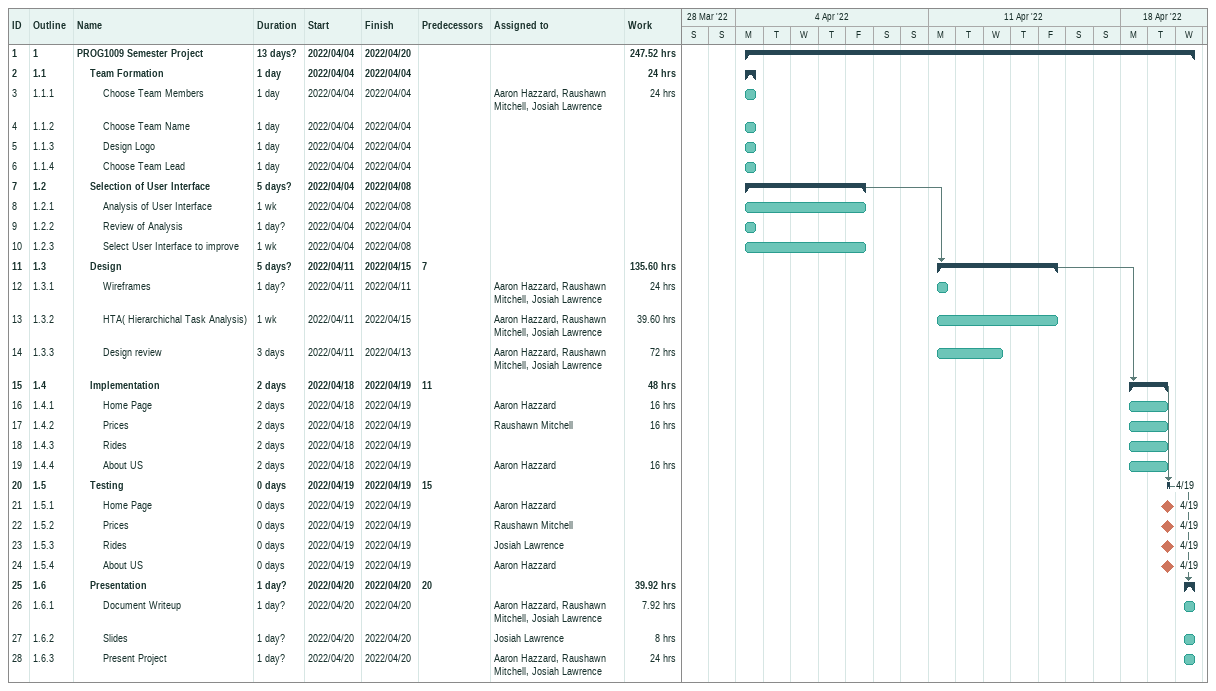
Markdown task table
| ID | WBS | Task | Duration | Start | Finish | Predecessors | Resources | Work (h) |
|---|---|---|---|---|---|---|---|---|
| 1 | 1 | **PROG1009 Semester Project** | 13d? | 2022-04-04 | 2022-04-20 |  |  | 247.52 |
| 2 | 1.1 | **Team Formation** | 1d | 2022-04-04 | 2022-04-04 |  |  | 24 |
| 3 | 1.1.1 | Choose Team Members | 1d | 2022-04-04 | 2022-04-04 |  | Aaron Hazzard, Raushawn Mitchell, Josiah Lawrence | 24 |
| 4 | 1.1.2 | Choose Team Name | 1d | 2022-04-04 | 2022-04-04 |  |  |  |
| 5 | 1.1.3 | Design Logo | 1d | 2022-04-04 | 2022-04-04 |  |  |  |
| 6 | 1.1.4 | Choose Team Lead | 1d | 2022-04-04 | 2022-04-04 |  |  |  |
| 7 | 1.2 | **Selection of User Interface** | 5d? | 2022-04-04 | 2022-04-08 |  |  |  |
| 8 | 1.2.1 | Analysis of User Interface | 1w | 2022-04-04 | 2022-04-08 |  |  |  |
| 9 | 1.2.2 | Review of Analysis | 1d? | 2022-04-04 | 2022-04-04 |  |  |  |
| 10 | 1.2.3 | Select User Interface to improve | 1w | 2022-04-04 | 2022-04-08 |  |  |  |
| 11 | 1.3 | **Design** | 5d? | 2022-04-11 | 2022-04-15 | 7 |  | 135.60 |
| 12 | 1.3.1 | Wireframes | 1d? | 2022-04-11 | 2022-04-11 |  | Aaron Hazzard, Raushawn Mitchell, Josiah Lawrence | 24 |
| 13 | 1.3.2 | HTA( Hierarchichal Task Analysis) | 1w | 2022-04-11 | 2022-04-15 |  | Aaron Hazzard, Raushawn Mitchell, Josiah Lawrence | 39.60 |
| 14 | 1.3.3 | Design review | 3d | 2022-04-11 | 2022-04-13 |  | Aaron Hazzard, Raushawn Mitchell, Josiah Lawrence | 72 |
| 15 | 1.4 | **Implementation** | 2d | 2022-04-18 | 2022-04-19 | 11 |  | 48 |
| 16 | 1.4.1 | Home Page | 2d | 2022-04-18 | 2022-04-19 |  | Aaron Hazzard | 16 |
| 17 | 1.4.2 | Prices | 2d | 2022-04-18 | 2022-04-19 |  | Raushawn Mitchell | 16 |
| 18 | 1.4.3 | Rides | 2d | 2022-04-18 | 2022-04-19 |  |  |  |
| 19 | 1.4.4 | About US | 2d | 2022-04-18 | 2022-04-19 |  | Aaron Hazzard | 16 |
| 20 | 1.5 | **Testing** | 0d | 2022-04-19 | 2022-04-19 | 15 |  |  |
| 21 | 1.5.1 | Home Page | 0d | 2022-04-19 | 2022-04-19 |  | Aaron Hazzard |  |
| 22 | 1.5.2 | Prices | 0d | 2022-04-19 | 2022-04-19 |  | Raushawn Mitchell |  |
| 23 | 1.5.3 | Rides | 0d | 2022-04-19 | 2022-04-19 |  | Josiah Lawrence |  |
| 24 | 1.5.4 | About US | 0d | 2022-04-19 | 2022-04-19 |  | Aaron Hazzard |  |
| 25 | 1.6 | **Presentation** | 1d? | 2022-04-20 | 2022-04-20 | 20 |  | 39.92 |
| 26 | 1.6.1 | Document Writeup | 1d? | 2022-04-20 | 2022-04-20 |  | Aaron Hazzard, Raushawn Mitchell, Josiah Lawrence | 7.92 |
| 27 | 1.6.2 | Slides | 1d? | 2022-04-20 | 2022-04-20 |  | Josiah Lawrence | 8 |
| 28 | 1.6.3 | Present Project | 1d? | 2022-04-20 | 2022-04-20 |  | Aaron Hazzard, Raushawn Mitchell, Josiah Lawrence | 24 |
